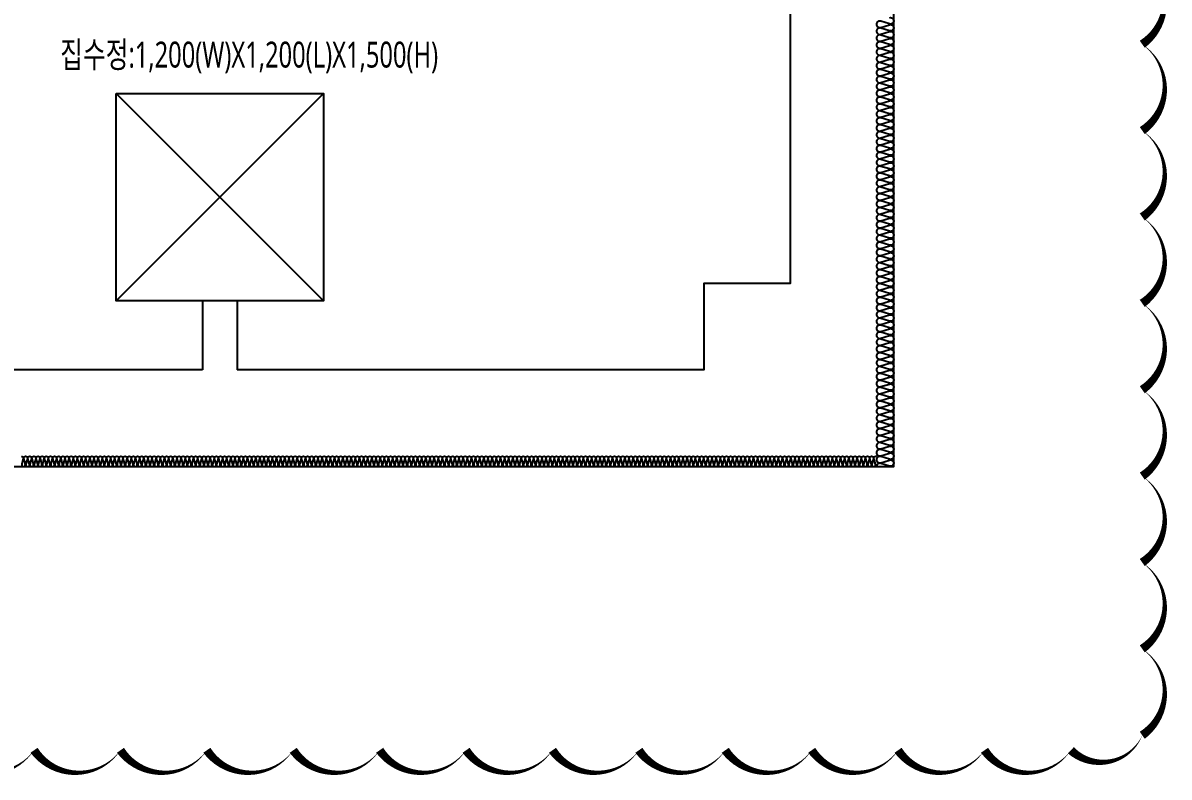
# Model space of a CAD drawing. Header units: millimetres. Extents: x 87841 to 185159, y 39599 to 152003.
# Drawn here: x 172414 to 179047, y 141847 to 146213 of the extents above; entities that cross this region are included whole.
import ezdxf
from ezdxf.enums import TextEntityAlignment as Align

# ---------------------------------------------------------------- set-up
doc = ezdxf.new("R2010")
doc.units = ezdxf.units.MM
doc.header["$LTSCALE"] = 300
for name, color, linetype in [('A-OPEN', 1, 'Continuous'), ('ISL', 251, 'Continuous'), ('슬래브라인', 7, 'Continuous'), ('트랜치', 8, 'Continuous')]:
    doc.layers.add(name, color=color, linetype=linetype)
doc.layers.add('NOPLOT', color=191, linetype='Continuous', plot=False)
doc.layers.add('NOPLOT-TEXT', color=41, linetype='Continuous', plot=False)
doc.styles.add('맑은고딕', font='malgun.ttf')

msp = doc.modelspace()

# ---------------------------------------------------------------- linework, layer by layer
at = {"layer": 'A-OPEN'}
for p, q in [((172953.6, 144605), (174153.6, 145805)), ((174153.6, 144605), (172953.6, 145805))]:
    msp.add_line(p, q, dxfattribs=at)
at = {"layer": 'ISL', "elevation": 0}
msp.add_lwpolyline([(170693.6, 143645), (177453.6, 143645), (177453.6, 149105), (170693.6, 149105)], close=True, dxfattribs=at)
for points in [[(177429.3, 146242.7, -1.372593), (177429.3, 146207.3), (177377.8, 146222.7, 0.509267), (177353.6, 146205, 0.509267), (177377.8, 146187.3), (177429.3, 146202.7, -1.372593), (177429.3, 146167.3), (177377.8, 146182.7, 0.509267), (177353.6, 146165, 0.509267), (177377.8, 146147.3), (177429.3, 146162.7, -1.372593), (177429.3, 146127.3), (177377.8, 146142.7, 0.509267), (177353.6, 146125, 0.509267), (177377.8, 146107.3), (177429.3, 146122.7, -1.372593), (177429.3, 146087.3), (177377.8, 146102.7, 0.509267), (177353.6, 146085, 0.509267), (177377.8, 146067.3), (177429.3, 146082.7, -1.372593), (177429.3, 146047.3), (177377.8, 146062.7, 0.509267), (177353.6, 146045, 0.509267), (177377.8, 146027.3), (177429.3, 146042.7, -1.372593), (177429.3, 146007.3), (177377.8, 146022.7, 0.509267), (177353.6, 146005, 0.509267), (177377.8, 145987.3), (177429.3, 146002.7, -1.372593), (177429.3, 145967.3), (177377.8, 145982.7, 0.509267), (177353.6, 145965, 0.509267), (177377.8, 145947.3), (177429.3, 145962.7, -1.372593), (177429.3, 145927.3), (177377.8, 145942.7, 0.509267), (177353.6, 145925, 0.509267), (177377.8, 145907.3), (177429.3, 145922.7, -1.372593), (177429.3, 145887.3), (177377.8, 145902.7, 0.509267), (177353.6, 145885, 0.509267), (177377.8, 145867.3), (177429.3, 145882.7, -1.372593), (177429.3, 145847.3), (177377.8, 145862.7, 0.509267), (177353.6, 145845, 0.509267), (177377.8, 145827.3), (177429.3, 145842.7, -1.372593), (177429.3, 145807.3), (177377.8, 145822.7, 0.509267), (177353.6, 145805, 0.509267), (177377.8, 145787.3), (177429.3, 145802.7, -1.372593), (177429.3, 145767.3), (177377.8, 145782.7, 0.509267), (177353.6, 145765, 0.509267), (177377.8, 145747.3), (177429.3, 145762.7, -1.372593), (177429.3, 145727.3), (177377.8, 145742.7, 0.509267), (177353.6, 145725, 0.509267), (177377.8, 145707.3), (177429.3, 145722.7, -1.372593), (177429.3, 145687.3), (177377.8, 145702.7, 0.509267), (177353.6, 145685, 0.509267), (177377.8, 145667.3), (177429.3, 145682.7, -1.372593), (177429.3, 145647.3), (177377.8, 145662.7, 0.509267), (177353.6, 145645, 0.509267), (177377.8, 145627.3), (177429.3, 145642.7, -1.372593), (177429.3, 145607.3), (177377.8, 145622.7, 0.509267), (177353.6, 145605, 0.509267), (177377.8, 145587.3), (177429.3, 145602.7, -1.372593), (177429.3, 145567.3), (177377.8, 145582.7, 0.509267), (177353.6, 145565, 0.509267), (177377.8, 145547.3), (177429.3, 145562.7, -1.372593), (177429.3, 145527.3), (177377.8, 145542.7, 0.509267), (177353.6, 145525, 0.509267), (177377.8, 145507.3), (177429.3, 145522.7, -1.372593), (177429.3, 145487.3), (177377.8, 145502.7, 0.509267), (177353.6, 145485, 0.509267), (177377.8, 145467.3), (177429.3, 145482.7, -1.372593), (177429.3, 145447.3), (177377.8, 145462.7, 0.509267), (177353.6, 145445, 0.509267), (177377.8, 145427.3), (177429.3, 145442.7, -1.372593), (177429.3, 145407.3), (177377.8, 145422.7, 0.509267), (177353.6, 145405, 0.509267), (177377.8, 145387.3), (177429.3, 145402.7, -1.372593), (177429.3, 145367.3), (177377.8, 145382.7, 0.509267), (177353.6, 145365, 0.509267), (177377.8, 145347.3), (177429.3, 145362.7, -1.372593), (177429.3, 145327.3), (177377.8, 145342.7, 0.509267), (177353.6, 145325, 0.509267), (177377.8, 145307.3), (177429.3, 145322.7, -1.372593), (177429.3, 145287.3), (177377.8, 145302.7, 0.509267), (177353.6, 145285, 0.509267), (177377.8, 145267.3), (177429.3, 145282.7, -1.372593), (177429.3, 145247.3), (177377.8, 145262.7, 0.509267), (177353.6, 145245, 0.509267), (177377.8, 145227.3), (177429.3, 145242.7, -1.372593), (177429.3, 145207.3), (177377.8, 145222.7, 0.509267), (177353.6, 145205, 0.509267), (177377.8, 145187.3), (177429.3, 145202.7, -1.372593), (177429.3, 145167.3), (177377.8, 145182.7, 0.509267), (177353.6, 145165, 0.509267), (177377.8, 145147.3), (177429.3, 145162.7, -1.372593), (177429.3, 145127.3), (177377.8, 145142.7, 0.509267), (177353.6, 145125, 0.509267), (177377.8, 145107.3), (177429.3, 145122.7, -1.372593), (177429.3, 145087.3), (177377.8, 145102.7, 0.509267), (177353.6, 145085, 0.509267), (177377.8, 145067.3), (177429.3, 145082.7, -1.372593), (177429.3, 145047.3), (177377.8, 145062.7, 0.509267), (177353.6, 145045, 0.509267), (177377.8, 145027.3), (177429.3, 145042.7, -1.372593), (177429.3, 145007.3), (177377.8, 145022.7, 0.509267), (177353.6, 145005, 0.509267), (177377.8, 144987.3), (177429.3, 145002.7, -1.372593), (177429.3, 144967.3), (177377.8, 144982.7, 0.509267), (177353.6, 144965, 0.509267), (177377.8, 144947.3), (177429.3, 144962.7, -1.372593), (177429.3, 144927.3), (177377.8, 144942.7, 0.509267), (177353.6, 144925, 0.509267), (177377.8, 144907.3), (177429.3, 144922.7, -1.372593), (177429.3, 144887.3), (177377.8, 144902.7, 0.509267), (177353.6, 144885, 0.509267), (177377.8, 144867.3), (177429.3, 144882.7, -1.372593), (177429.3, 144847.3), (177377.8, 144862.7, 0.509267), (177353.6, 144845, 0.509267), (177377.8, 144827.3), (177429.3, 144842.7, -1.372593), (177429.3, 144807.3), (177377.8, 144822.7, 0.509267), (177353.6, 144805, 0.509267), (177377.8, 144787.3), (177429.3, 144802.7, -1.372593), (177429.3, 144767.3), (177377.8, 144782.7, 0.509267), (177353.6, 144765, 0.509267), (177377.8, 144747.3), (177429.3, 144762.7, -1.372593), (177429.3, 144727.3), (177377.8, 144742.7, 0.509267), (177353.6, 144725, 0.509267), (177377.8, 144707.3), (177429.3, 144722.7, -1.372593), (177429.3, 144687.3), (177377.8, 144702.7, 0.509267), (177353.6, 144685, 0.509267), (177377.8, 144667.3), (177429.3, 144682.7, -1.372593), (177429.3, 144647.3), (177377.8, 144662.7, 0.509267), (177353.6, 144645, 0.509267), (177377.8, 144627.3), (177429.3, 144642.7, -1.372593), (177429.3, 144607.3), (177377.8, 144622.7, 0.509267), (177353.6, 144605, 0.509267), (177377.8, 144587.3), (177429.3, 144602.7, -1.372593), (177429.3, 144567.3), (177377.8, 144582.7, 0.509267), (177353.6, 144565, 0.509267), (177377.8, 144547.3), (177429.3, 144562.7, -1.372593), (177429.3, 144527.3), (177377.8, 144542.7, 0.509267), (177353.6, 144525, 0.509267), (177377.8, 144507.3), (177429.3, 144522.7, -1.372593), (177429.3, 144487.3), (177377.8, 144502.7, 0.509267), (177353.6, 144485, 0.509267), (177377.8, 144467.3), (177429.3, 144482.7, -1.372593), (177429.3, 144447.3), (177377.8, 144462.7, 0.509267), (177353.6, 144445, 0.509267), (177377.8, 144427.3), (177429.3, 144442.7, -1.372593), (177429.3, 144407.3), (177377.8, 144422.7, 0.509267), (177353.6, 144405, 0.509267), (177377.8, 144387.3), (177429.3, 144402.7, -1.372593), (177429.3, 144367.3), (177377.8, 144382.7, 0.509267), (177353.6, 144365, 0.509267), (177377.8, 144347.3), (177429.3, 144362.7, -1.372593), (177429.3, 144327.3), (177377.8, 144342.7, 0.509267), (177353.6, 144325, 0.509267), (177377.8, 144307.3), (177429.3, 144322.7, -1.372593), (177429.3, 144287.3), (177377.8, 144302.7, 0.509267), (177353.6, 144285, 0.509267), (177377.8, 144267.3), (177429.3, 144282.7, -1.372593), (177429.3, 144247.3), (177377.8, 144262.7, 0.509267), (177353.6, 144245, 0.509267), (177377.8, 144227.3), (177429.3, 144242.7, -1.372593), (177429.3, 144207.3), (177377.8, 144222.7, 0.509267), (177353.6, 144205, 0.509267), (177377.8, 144187.3), (177429.3, 144202.7, -1.372593), (177429.3, 144167.3), (177377.8, 144182.7, 0.509267), (177353.6, 144165, 0.509267), (177377.8, 144147.3), (177429.3, 144162.7, -1.372593), (177429.3, 144127.3), (177377.8, 144142.7, 0.509267), (177353.6, 144125, 0.509267), (177377.8, 144107.3), (177429.3, 144122.7, -1.372593), (177429.3, 144087.3), (177377.8, 144102.7, 0.509267), (177353.6, 144085, 0.509267), (177377.8, 144067.3), (177429.3, 144082.7, -1.372593), (177429.3, 144047.3), (177377.8, 144062.7, 0.509267), (177353.6, 144045, 0.509267), (177377.8, 144027.3), (177429.3, 144042.7, -1.372593), (177429.3, 144007.3), (177377.8, 144022.7, 0.509267), (177353.6, 144005, 0.509267), (177377.8, 143987.3), (177429.3, 144002.7, -1.372593), (177429.3, 143967.3), (177377.8, 143982.7, 0.509267), (177353.6, 143965, 0.509267), (177377.8, 143947.3), (177429.3, 143962.7, -1.372593), (177429.3, 143927.3), (177377.8, 143942.7, 0.509267), (177353.6, 143925, 0.509267), (177377.8, 143907.3), (177429.3, 143922.7, -1.372593), (177429.3, 143887.3), (177377.8, 143902.7, 0.509267), (177353.6, 143885, 0.509267), (177377.8, 143867.3), (177429.3, 143882.7, -1.372593), (177429.3, 143847.3), (177377.8, 143862.7, 0.509267), (177353.6, 143845, 0.509267), (177377.8, 143827.3), (177429.3, 143842.7, -1.372593), (177429.3, 143807.3), (177377.8, 143822.7, 0.509267), (177353.6, 143805, 0.509267), (177377.8, 143787.3), (177429.3, 143802.7, -1.372593), (177429.3, 143767.3), (177377.8, 143782.7, 0.509267), (177353.6, 143765, 0.509267), (177377.8, 143747.3), (177429.3, 143762.7, -1.372593), (177429.3, 143727.3), (177377.8, 143742.7, 0.509267), (177353.6, 143725, 0.509267), (177377.8, 143707.3), (177429.3, 143722.7, -1.372593), (177429.3, 143687.3), (177377.8, 143702.7, 0.509267), (177353.6, 143685, 0.509267), (177377.8, 143667.3), (177429.3, 143682.7, -1.372593), (177429.3, 143647.3), (177377.8, 143662.7, 0.508927), (177353.6, 143645, 0.508927)], [(172405.6, 143705, -0.509267), (172416.2, 143690.5), (172407, 143659.6, 1.372593), (172428.2, 143659.6), (172419, 143690.5, -0.509267), (172429.6, 143705, -0.509267), (172440.2, 143690.5), (172431, 143659.6, 1.372593), (172452.2, 143659.6), (172443, 143690.5, -0.509267), (172453.6, 143705, -0.509267), (172464.2, 143690.5), (172455, 143659.6, 1.372593), (172476.2, 143659.6), (172467, 143690.5, -0.509267), (172477.6, 143705, -0.509267), (172488.2, 143690.5), (172479, 143659.6, 1.372593), (172500.2, 143659.6), (172491, 143690.5, -0.509267), (172501.6, 143705, -0.509267), (172512.2, 143690.5), (172503, 143659.6, 1.372593), (172524.2, 143659.6), (172515, 143690.5, -0.509267), (172525.6, 143705, -0.509267), (172536.2, 143690.5), (172527, 143659.6, 1.372593), (172548.2, 143659.6), (172539, 143690.5, -0.509267), (172549.6, 143705, -0.509267), (172560.2, 143690.5), (172551, 143659.6, 1.372593), (172572.2, 143659.6), (172563, 143690.5, -0.509267), (172573.6, 143705, -0.509267), (172584.2, 143690.5), (172575, 143659.6, 1.372593), (172596.2, 143659.6), (172587, 143690.5, -0.509267), (172597.6, 143705, -0.509267), (172608.2, 143690.5), (172599, 143659.6, 1.372593), (172620.2, 143659.6), (172611, 143690.5, -0.509267), (172621.6, 143705, -0.509267), (172632.2, 143690.5), (172623, 143659.6, 1.372593), (172644.2, 143659.6), (172635, 143690.5, -0.509267), (172645.6, 143705, -0.509267), (172656.2, 143690.5), (172647, 143659.6, 1.372593), (172668.2, 143659.6), (172659, 143690.5, -0.509267), (172669.6, 143705, -0.509267), (172680.2, 143690.5), (172671, 143659.6, 1.372593), (172692.2, 143659.6), (172683, 143690.5, -0.509267), (172693.6, 143705, -0.509267), (172704.2, 143690.5), (172695, 143659.6, 1.372593), (172716.2, 143659.6), (172707, 143690.5, -0.509267), (172717.6, 143705, -0.509267), (172728.2, 143690.5), (172719, 143659.6, 1.372593), (172740.2, 143659.6), (172731, 143690.5, -0.509267), (172741.6, 143705, -0.509267), (172752.2, 143690.5), (172743, 143659.6, 1.372593), (172764.2, 143659.6), (172755, 143690.5, -0.509267), (172765.6, 143705, -0.509267), (172776.2, 143690.5), (172767, 143659.6, 1.372593), (172788.2, 143659.6), (172779, 143690.5, -0.509267), (172789.6, 143705, -0.509267), (172800.2, 143690.5), (172791, 143659.6, 1.372593), (172812.2, 143659.6), (172803, 143690.5, -0.509267), (172813.6, 143705, -0.509267), (172824.2, 143690.5), (172815, 143659.6, 1.372593), (172836.2, 143659.6), (172827, 143690.5, -0.509267), (172837.6, 143705, -0.509267), (172848.2, 143690.5), (172839, 143659.6, 1.372593), (172860.2, 143659.6), (172851, 143690.5, -0.509267), (172861.6, 143705, -0.509267), (172872.2, 143690.5), (172863, 143659.6, 1.372593), (172884.2, 143659.6), (172875, 143690.5, -0.509267), (172885.6, 143705, -0.509267), (172896.2, 143690.5), (172887, 143659.6, 1.372593), (172908.2, 143659.6), (172899, 143690.5, -0.509267), (172909.6, 143705, -0.509267), (172920.2, 143690.5), (172911, 143659.6, 1.372593), (172932.2, 143659.6), (172923, 143690.5, -0.509267), (172933.6, 143705, -0.509267), (172944.2, 143690.5), (172935, 143659.6, 1.372593), (172956.2, 143659.6), (172947, 143690.5, -0.509267), (172957.6, 143705, -0.509267), (172968.2, 143690.5), (172959, 143659.6, 1.372593), (172980.2, 143659.6), (172971, 143690.5, -0.509267), (172981.6, 143705, -0.509267), (172992.2, 143690.5), (172983, 143659.6, 1.372593), (173004.2, 143659.6), (172995, 143690.5, -0.509267), (173005.6, 143705, -0.509267), (173016.2, 143690.5), (173007, 143659.6, 1.372593), (173028.2, 143659.6), (173019, 143690.5, -0.509267), (173029.6, 143705, -0.509267), (173040.2, 143690.5), (173031, 143659.6, 1.372593), (173052.2, 143659.6), (173043, 143690.5, -0.509267), (173053.6, 143705, -0.509267), (173064.2, 143690.5), (173055, 143659.6, 1.372593), (173076.2, 143659.6), (173067, 143690.5, -0.509267), (173077.6, 143705, -0.509267), (173088.2, 143690.5), (173079, 143659.6, 1.372593), (173100.2, 143659.6), (173091, 143690.5, -0.509267), (173101.6, 143705, -0.509267), (173112.2, 143690.5), (173103, 143659.6, 1.372593), (173124.2, 143659.6), (173115, 143690.5, -0.509267), (173125.6, 143705, -0.509267), (173136.2, 143690.5), (173127, 143659.6, 1.372593), (173148.2, 143659.6), (173139, 143690.5, -0.509267), (173149.6, 143705, -0.509267), (173160.2, 143690.5), (173151, 143659.6, 1.372593), (173172.2, 143659.6), (173163, 143690.5, -0.509267), (173173.6, 143705, -0.509267), (173184.2, 143690.5), (173175, 143659.6, 1.372593), (173196.2, 143659.6), (173187, 143690.5, -0.509267), (173197.6, 143705, -0.509267), (173208.2, 143690.5), (173199, 143659.6, 1.372593), (173220.2, 143659.6), (173211, 143690.5, -0.509267), (173221.6, 143705, -0.509267), (173232.2, 143690.5), (173223, 143659.6, 1.372593), (173244.2, 143659.6), (173235, 143690.5, -0.509267), (173245.6, 143705, -0.509267), (173256.2, 143690.5), (173247, 143659.6, 1.372593), (173268.2, 143659.6), (173259, 143690.5, -0.509267), (173269.6, 143705, -0.509267), (173280.2, 143690.5), (173271, 143659.6, 1.372593), (173292.2, 143659.6), (173283, 143690.5, -0.509267), (173293.6, 143705, -0.509267), (173304.2, 143690.5), (173295, 143659.6, 1.372593), (173316.2, 143659.6), (173307, 143690.5, -0.509267), (173317.6, 143705, -0.509267), (173328.2, 143690.5), (173319, 143659.6, 1.372593), (173340.2, 143659.6), (173331, 143690.5, -0.509267), (173341.6, 143705, -0.509267), (173352.2, 143690.5), (173343, 143659.6, 1.372593), (173364.2, 143659.6), (173355, 143690.5, -0.509267), (173365.6, 143705, -0.509267), (173376.2, 143690.5), (173367, 143659.6, 1.372593), (173388.2, 143659.6), (173379, 143690.5, -0.509267), (173389.6, 143705, -0.509267), (173400.2, 143690.5), (173391, 143659.6, 1.372593), (173412.2, 143659.6), (173403, 143690.5, -0.509267), (173413.6, 143705, -0.509267), (173424.2, 143690.5), (173415, 143659.6, 1.372593), (173436.2, 143659.6), (173427, 143690.5, -0.509267), (173437.6, 143705, -0.509267), (173448.2, 143690.5), (173439, 143659.6, 1.372593), (173460.2, 143659.6), (173451, 143690.5, -0.509267), (173461.6, 143705, -0.509267), (173472.2, 143690.5), (173463, 143659.6, 1.372593), (173484.2, 143659.6), (173475, 143690.5, -0.509267), (173485.6, 143705, -0.509267), (173496.2, 143690.5), (173487, 143659.6, 1.372593), (173508.2, 143659.6), (173499, 143690.5, -0.509267), (173509.6, 143705, -0.509267), (173520.2, 143690.5), (173511, 143659.6, 1.372593), (173532.2, 143659.6), (173523, 143690.5, -0.509267), (173533.6, 143705, -0.509267), (173544.2, 143690.5), (173535, 143659.6, 1.372593), (173556.2, 143659.6), (173547, 143690.5, -0.509267), (173557.6, 143705, -0.509267), (173568.2, 143690.5), (173559, 143659.6, 1.372593), (173580.2, 143659.6), (173571, 143690.5, -0.509267), (173581.6, 143705, -0.509267), (173592.2, 143690.5), (173583, 143659.6, 1.372593), (173604.2, 143659.6), (173595, 143690.5, -0.509267), (173605.6, 143705, -0.509267), (173616.2, 143690.5), (173607, 143659.6, 1.372593), (173628.2, 143659.6), (173619, 143690.5, -0.509267), (173629.6, 143705, -0.509267), (173640.2, 143690.5), (173631, 143659.6, 1.372593), (173652.2, 143659.6), (173643, 143690.5, -0.509267), (173653.6, 143705, -0.509267), (173664.2, 143690.5), (173655, 143659.6, 1.372593), (173676.2, 143659.6), (173667, 143690.5, -0.509267), (173677.6, 143705, -0.509267), (173688.2, 143690.5), (173679, 143659.6, 1.372593), (173700.2, 143659.6), (173691, 143690.5, -0.509267), (173701.6, 143705, -0.509267), (173712.2, 143690.5), (173703, 143659.6, 1.372593), (173724.2, 143659.6), (173715, 143690.5, -0.509267), (173725.6, 143705, -0.509267), (173736.2, 143690.5), (173727, 143659.6, 1.372593), (173748.2, 143659.6), (173739, 143690.5, -0.509267), (173749.6, 143705, -0.509267), (173760.2, 143690.5), (173751, 143659.6, 1.372593), (173772.2, 143659.6), (173763, 143690.5, -0.509267), (173773.6, 143705, -0.509267), (173784.2, 143690.5), (173775, 143659.6, 1.372593), (173796.2, 143659.6), (173787, 143690.5, -0.509267), (173797.6, 143705, -0.509267), (173808.2, 143690.5), (173799, 143659.6, 1.372593), (173820.2, 143659.6), (173811, 143690.5, -0.509267), (173821.6, 143705, -0.509267), (173832.2, 143690.5), (173823, 143659.6, 1.372593), (173844.2, 143659.6), (173835, 143690.5, -0.509267), (173845.6, 143705, -0.509267), (173856.2, 143690.5), (173847, 143659.6, 1.372593), (173868.2, 143659.6), (173859, 143690.5, -0.509267), (173869.6, 143705, -0.509267), (173880.2, 143690.5), (173871, 143659.6, 1.372593), (173892.2, 143659.6), (173883, 143690.5, -0.509267), (173893.6, 143705, -0.509267), (173904.2, 143690.5), (173895, 143659.6, 1.372593), (173916.2, 143659.6), (173907, 143690.5, -0.509267), (173917.6, 143705, -0.509267), (173928.2, 143690.5), (173919, 143659.6, 1.372593), (173940.2, 143659.6), (173931, 143690.5, -0.509267), (173941.6, 143705, -0.509267), (173952.2, 143690.5), (173943, 143659.6, 1.372593), (173964.2, 143659.6), (173955, 143690.5, -0.509267), (173965.6, 143705, -0.509267), (173976.2, 143690.5), (173967, 143659.6, 1.372593), (173988.2, 143659.6), (173979, 143690.5, -0.509267), (173989.6, 143705, -0.509267), (174000.2, 143690.5), (173991, 143659.6, 1.372593), (174012.2, 143659.6), (174003, 143690.5, -0.509267), (174013.6, 143705, -0.509267), (174024.2, 143690.5), (174015, 143659.6, 1.372593), (174036.2, 143659.6), (174027, 143690.5, -0.509267), (174037.6, 143705, -0.509267), (174048.2, 143690.5), (174039, 143659.6, 1.372593), (174060.2, 143659.6), (174051, 143690.5, -0.509267), (174061.6, 143705, -0.509267), (174072.2, 143690.5), (174063, 143659.6, 1.372593), (174084.2, 143659.6), (174075, 143690.5, -0.509267), (174085.6, 143705, -0.509267), (174096.2, 143690.5), (174087, 143659.6, 1.372593), (174108.2, 143659.6), (174099, 143690.5, -0.509267), (174109.6, 143705, -0.509267), (174120.2, 143690.5), (174111, 143659.6, 1.372593), (174132.2, 143659.6), (174123, 143690.5, -0.509267), (174133.6, 143705, -0.509267), (174144.2, 143690.5), (174135, 143659.6, 1.372593), (174156.2, 143659.6), (174147, 143690.5, -0.509267), (174157.6, 143705, -0.509267), (174168.2, 143690.5), (174159, 143659.6, 1.372593), (174180.2, 143659.6), (174171, 143690.5, -0.509267), (174181.6, 143705, -0.509267), (174192.2, 143690.5), (174183, 143659.6, 1.372593), (174204.2, 143659.6), (174195, 143690.5, -0.509267), (174205.6, 143705, -0.509267), (174216.2, 143690.5), (174207, 143659.6, 1.372593), (174228.2, 143659.6), (174219, 143690.5, -0.509267), (174229.6, 143705, -0.509267), (174240.2, 143690.5), (174231, 143659.6, 1.372593), (174252.2, 143659.6), (174243, 143690.5, -0.509267), (174253.6, 143705, -0.509267), (174264.2, 143690.5), (174255, 143659.6, 1.372593), (174276.2, 143659.6), (174267, 143690.5, -0.509267), (174277.6, 143705, -0.509267), (174288.2, 143690.5), (174279, 143659.6, 1.372593), (174300.2, 143659.6), (174291, 143690.5, -0.509267), (174301.6, 143705, -0.509267), (174312.2, 143690.5), (174303, 143659.6, 1.372593), (174324.2, 143659.6), (174315, 143690.5, -0.509267), (174325.6, 143705, -0.509267), (174336.2, 143690.5), (174327, 143659.6, 1.372593), (174348.2, 143659.6), (174339, 143690.5, -0.509267), (174349.6, 143705, -0.509267), (174360.2, 143690.5), (174351, 143659.6, 1.372593), (174372.2, 143659.6), (174363, 143690.5, -0.509267), (174373.6, 143705, -0.509267), (174384.2, 143690.5), (174375, 143659.6, 1.372593), (174396.2, 143659.6), (174387, 143690.5, -0.509267), (174397.6, 143705, -0.509267), (174408.2, 143690.5), (174399, 143659.6, 1.372593), (174420.2, 143659.6), (174411, 143690.5, -0.509267), (174421.6, 143705, -0.509267), (174432.2, 143690.5), (174423, 143659.6, 1.372593), (174444.2, 143659.6), (174435, 143690.5, -0.509267), (174445.6, 143705, -0.509267), (174456.2, 143690.5), (174447, 143659.6, 1.372593), (174468.2, 143659.6), (174459, 143690.5, -0.509267), (174469.6, 143705, -0.509267), (174480.2, 143690.5), (174471, 143659.6, 1.372593), (174492.2, 143659.6), (174483, 143690.5, -0.509267), (174493.6, 143705, -0.509267), (174504.2, 143690.5), (174495, 143659.6, 1.372593), (174516.2, 143659.6), (174507, 143690.5, -0.509267), (174517.6, 143705, -0.509267), (174528.2, 143690.5), (174519, 143659.6, 1.372593), (174540.2, 143659.6), (174531, 143690.5, -0.509267), (174541.6, 143705, -0.509267), (174552.2, 143690.5), (174543, 143659.6, 1.372593), (174564.2, 143659.6), (174555, 143690.5, -0.509267), (174565.6, 143705, -0.509267), (174576.2, 143690.5), (174567, 143659.6, 1.372593), (174588.2, 143659.6), (174579, 143690.5, -0.509267), (174589.6, 143705, -0.509267), (174600.2, 143690.5), (174591, 143659.6, 1.372593), (174612.2, 143659.6), (174603, 143690.5, -0.509267), (174613.6, 143705, -0.509267), (174624.2, 143690.5), (174615, 143659.6, 1.372593), (174636.2, 143659.6), (174627, 143690.5, -0.509267), (174637.6, 143705, -0.509267), (174648.2, 143690.5), (174639, 143659.6, 1.372593), (174660.2, 143659.6), (174651, 143690.5, -0.509267), (174661.6, 143705, -0.509267), (174672.2, 143690.5), (174663, 143659.6, 1.372593), (174684.2, 143659.6), (174675, 143690.5, -0.509267), (174685.6, 143705, -0.509267), (174696.2, 143690.5), (174687, 143659.6, 1.372593), (174708.2, 143659.6), (174699, 143690.5, -0.509267), (174709.6, 143705, -0.509267), (174720.2, 143690.5), (174711, 143659.6, 1.372593), (174732.2, 143659.6), (174723, 143690.5, -0.509267), (174733.6, 143705, -0.509267), (174744.2, 143690.5), (174735, 143659.6, 1.372593), (174756.2, 143659.6), (174747, 143690.5, -0.509267), (174757.6, 143705, -0.509267), (174768.2, 143690.5), (174759, 143659.6, 1.372593), (174780.2, 143659.6), (174771, 143690.5, -0.509267), (174781.6, 143705, -0.509267), (174792.2, 143690.5), (174783, 143659.6, 1.372593), (174804.2, 143659.6), (174795, 143690.5, -0.509267), (174805.6, 143705, -0.509267), (174816.2, 143690.5), (174807, 143659.6, 1.372593), (174828.2, 143659.6), (174819, 143690.5, -0.509267), (174829.6, 143705, -0.509267), (174840.2, 143690.5), (174831, 143659.6, 1.372593), (174852.2, 143659.6), (174843, 143690.5, -0.509267), (174853.6, 143705, -0.509267), (174864.2, 143690.5), (174855, 143659.6, 1.372593), (174876.2, 143659.6), (174867, 143690.5, -0.509267), (174877.6, 143705, -0.509267), (174888.2, 143690.5), (174879, 143659.6, 1.372593), (174900.2, 143659.6), (174891, 143690.5, -0.509267), (174901.6, 143705, -0.509267), (174912.2, 143690.5), (174903, 143659.6, 1.372593), (174924.2, 143659.6), (174915, 143690.5, -0.509267), (174925.6, 143705, -0.509267), (174936.2, 143690.5), (174927, 143659.6, 1.372593), (174948.2, 143659.6), (174939, 143690.5, -0.509267), (174949.6, 143705, -0.509267), (174960.2, 143690.5), (174951, 143659.6, 1.372593), (174972.2, 143659.6), (174963, 143690.5, -0.509267), (174973.6, 143705, -0.509267), (174984.2, 143690.5), (174975, 143659.6, 1.372593), (174996.2, 143659.6), (174987, 143690.5, -0.509267), (174997.6, 143705, -0.509267), (175008.2, 143690.5), (174999, 143659.6, 1.372593), (175020.2, 143659.6), (175011, 143690.5, -0.509267), (175021.6, 143705, -0.509267), (175032.2, 143690.5), (175023, 143659.6, 1.372593), (175044.2, 143659.6), (175035, 143690.5, -0.509267), (175045.6, 143705, -0.509267), (175056.2, 143690.5), (175047, 143659.6, 1.372593), (175068.2, 143659.6), (175059, 143690.5, -0.509267), (175069.6, 143705, -0.509267), (175080.2, 143690.5), (175071, 143659.6, 1.372593), (175092.2, 143659.6), (175083, 143690.5, -0.509267), (175093.6, 143705, -0.509267), (175104.2, 143690.5), (175095, 143659.6, 1.372593), (175116.2, 143659.6), (175107, 143690.5, -0.509267), (175117.6, 143705, -0.509267), (175128.2, 143690.5), (175119, 143659.6, 1.372593), (175140.2, 143659.6), (175131, 143690.5, -0.509267), (175141.6, 143705, -0.509267), (175152.2, 143690.5), (175143, 143659.6, 1.372593), (175164.2, 143659.6), (175155, 143690.5, -0.509267), (175165.6, 143705, -0.509267), (175176.2, 143690.5), (175167, 143659.6, 1.372593), (175188.2, 143659.6), (175179, 143690.5, -0.509267), (175189.6, 143705, -0.509267), (175200.2, 143690.5), (175191, 143659.6, 1.372593), (175212.2, 143659.6), (175203, 143690.5, -0.509267), (175213.6, 143705, -0.509267), (175224.2, 143690.5), (175215, 143659.6, 1.372593), (175236.2, 143659.6), (175227, 143690.5, -0.509267), (175237.6, 143705, -0.509267), (175248.2, 143690.5), (175239, 143659.6, 1.372593), (175260.2, 143659.6), (175251, 143690.5, -0.509267), (175261.6, 143705, -0.509267), (175272.2, 143690.5), (175263, 143659.6, 1.372593), (175284.2, 143659.6), (175275, 143690.5, -0.509267), (175285.6, 143705, -0.509267), (175296.2, 143690.5), (175287, 143659.6, 1.372593), (175308.2, 143659.6), (175299, 143690.5, -0.509267), (175309.6, 143705, -0.509267), (175320.2, 143690.5), (175311, 143659.6, 1.372593), (175332.2, 143659.6), (175323, 143690.5, -0.509267), (175333.6, 143705, -0.509267), (175344.2, 143690.5), (175335, 143659.6, 1.372593), (175356.2, 143659.6), (175347, 143690.5, -0.509267), (175357.6, 143705, -0.509267), (175368.2, 143690.5), (175359, 143659.6, 1.372593), (175380.2, 143659.6), (175371, 143690.5, -0.509267), (175381.6, 143705, -0.509267), (175392.2, 143690.5), (175383, 143659.6, 1.372593), (175404.2, 143659.6), (175395, 143690.5, -0.509267), (175405.6, 143705, -0.509267), (175416.2, 143690.5), (175407, 143659.6, 1.372593), (175428.2, 143659.6), (175419, 143690.5, -0.509267), (175429.6, 143705, -0.509267), (175440.2, 143690.5), (175431, 143659.6, 1.372593), (175452.2, 143659.6), (175443, 143690.5, -0.509267), (175453.6, 143705, -0.509267), (175464.2, 143690.5), (175455, 143659.6, 1.372593), (175476.2, 143659.6), (175467, 143690.5, -0.509267), (175477.6, 143705, -0.509267), (175488.2, 143690.5), (175479, 143659.6, 1.372593), (175500.2, 143659.6), (175491, 143690.5, -0.509267), (175501.6, 143705, -0.509267), (175512.2, 143690.5), (175503, 143659.6, 1.372593), (175524.2, 143659.6), (175515, 143690.5, -0.509267), (175525.6, 143705, -0.509267), (175536.2, 143690.5), (175527, 143659.6, 1.372593), (175548.2, 143659.6), (175539, 143690.5, -0.509267), (175549.6, 143705, -0.509267), (175560.2, 143690.5), (175551, 143659.6, 1.372593), (175572.2, 143659.6), (175563, 143690.5, -0.509267), (175573.6, 143705, -0.509267), (175584.2, 143690.5), (175575, 143659.6, 1.372593), (175596.2, 143659.6), (175587, 143690.5, -0.509267), (175597.6, 143705, -0.509267), (175608.2, 143690.5), (175599, 143659.6, 1.372593), (175620.2, 143659.6), (175611, 143690.5, -0.509267), (175621.6, 143705, -0.509267), (175632.2, 143690.5), (175623, 143659.6, 1.372593), (175644.2, 143659.6), (175635, 143690.5, -0.509267), (175645.6, 143705, -0.509267), (175656.2, 143690.5), (175647, 143659.6, 1.372593), (175668.2, 143659.6), (175659, 143690.5, -0.509267), (175669.6, 143705, -0.509267), (175680.2, 143690.5), (175671, 143659.6, 1.372593), (175692.2, 143659.6), (175683, 143690.5, -0.509267), (175693.6, 143705, -0.509267), (175704.2, 143690.5), (175695, 143659.6, 1.372593), (175716.2, 143659.6), (175707, 143690.5, -0.509267), (175717.6, 143705, -0.509267), (175728.2, 143690.5), (175719, 143659.6, 1.372593), (175740.2, 143659.6), (175731, 143690.5, -0.509267), (175741.6, 143705, -0.509267), (175752.2, 143690.5), (175743, 143659.6, 1.372593), (175764.2, 143659.6), (175755, 143690.5, -0.509267), (175765.6, 143705, -0.509267), (175776.2, 143690.5), (175767, 143659.6, 1.372593), (175788.2, 143659.6), (175779, 143690.5, -0.509267), (175789.6, 143705, -0.509267), (175800.2, 143690.5), (175791, 143659.6, 1.372593), (175812.2, 143659.6), (175803, 143690.5, -0.509267), (175813.6, 143705, -0.509267), (175824.2, 143690.5), (175815, 143659.6, 1.372593), (175836.2, 143659.6), (175827, 143690.5, -0.509267), (175837.6, 143705, -0.509267), (175848.2, 143690.5), (175839, 143659.6, 1.372593), (175860.2, 143659.6), (175851, 143690.5, -0.509267), (175861.6, 143705, -0.509267), (175872.2, 143690.5), (175863, 143659.6, 1.372593), (175884.2, 143659.6), (175875, 143690.5, -0.509267), (175885.6, 143705, -0.509267), (175896.2, 143690.5), (175887, 143659.6, 1.372593), (175908.2, 143659.6), (175899, 143690.5, -0.509267), (175909.6, 143705, -0.509267), (175920.2, 143690.5), (175911, 143659.6, 1.372593), (175932.2, 143659.6), (175923, 143690.5, -0.509267), (175933.6, 143705, -0.509267), (175944.2, 143690.5), (175935, 143659.6, 1.372593), (175956.2, 143659.6), (175947, 143690.5, -0.509267), (175957.6, 143705, -0.509267), (175968.2, 143690.5), (175959, 143659.6, 1.372593), (175980.2, 143659.6), (175971, 143690.5, -0.509267), (175981.6, 143705, -0.509267), (175992.2, 143690.5), (175983, 143659.6, 1.372593), (176004.2, 143659.6), (175995, 143690.5, -0.509267), (176005.6, 143705, -0.509267), (176016.2, 143690.5), (176007, 143659.6, 1.372593), (176028.2, 143659.6), (176019, 143690.5, -0.509267), (176029.6, 143705, -0.509267), (176040.2, 143690.5), (176031, 143659.6, 1.372593), (176052.2, 143659.6), (176043, 143690.5, -0.509267), (176053.6, 143705, -0.509267), (176064.2, 143690.5), (176055, 143659.6, 1.372593), (176076.2, 143659.6), (176067, 143690.5, -0.509267), (176077.6, 143705, -0.509267), (176088.2, 143690.5), (176079, 143659.6, 1.372593), (176100.2, 143659.6), (176091, 143690.5, -0.509267), (176101.6, 143705, -0.509267), (176112.2, 143690.5), (176103, 143659.6, 1.372593), (176124.2, 143659.6), (176115, 143690.5, -0.509267), (176125.6, 143705, -0.509267), (176136.2, 143690.5), (176127, 143659.6, 1.372593), (176148.2, 143659.6), (176139, 143690.5, -0.509267), (176149.6, 143705, -0.509267), (176160.2, 143690.5), (176151, 143659.6, 1.372593), (176172.2, 143659.6), (176163, 143690.5, -0.509267), (176173.6, 143705, -0.509267), (176184.2, 143690.5), (176175, 143659.6, 1.372593), (176196.2, 143659.6), (176187, 143690.5, -0.509267), (176197.6, 143705, -0.509267), (176208.2, 143690.5), (176199, 143659.6, 1.372593), (176220.2, 143659.6), (176211, 143690.5, -0.509267), (176221.6, 143705, -0.509267), (176232.2, 143690.5), (176223, 143659.6, 1.372593), (176244.2, 143659.6), (176235, 143690.5, -0.509267), (176245.6, 143705, -0.509267), (176256.2, 143690.5), (176247, 143659.6, 1.372593), (176268.2, 143659.6), (176259, 143690.5, -0.509267), (176269.6, 143705, -0.509267), (176280.2, 143690.5), (176271, 143659.6, 1.372593), (176292.2, 143659.6), (176283, 143690.5, -0.509267), (176293.6, 143705, -0.509267), (176304.2, 143690.5), (176295, 143659.6, 1.372593), (176316.2, 143659.6), (176307, 143690.5, -0.509267), (176317.6, 143705, -0.509267), (176328.2, 143690.5), (176319, 143659.6, 1.372593), (176340.2, 143659.6), (176331, 143690.5, -0.509267), (176341.6, 143705, -0.509267), (176352.2, 143690.5), (176343, 143659.6, 1.372593), (176364.2, 143659.6), (176355, 143690.5, -0.509267), (176365.6, 143705, -0.509267), (176376.2, 143690.5), (176367, 143659.6, 1.372593), (176388.2, 143659.6), (176379, 143690.5, -0.509267), (176389.6, 143705, -0.509267), (176400.2, 143690.5), (176391, 143659.6, 1.372593), (176412.2, 143659.6), (176403, 143690.5, -0.509267), (176413.6, 143705, -0.509267), (176424.2, 143690.5), (176415, 143659.6, 1.372593), (176436.2, 143659.6), (176427, 143690.5, -0.509267), (176437.6, 143705, -0.509267), (176448.2, 143690.5), (176439, 143659.6, 1.372593), (176460.2, 143659.6), (176451, 143690.5, -0.509267), (176461.6, 143705, -0.509267), (176472.2, 143690.5), (176463, 143659.6, 1.372593), (176484.2, 143659.6), (176475, 143690.5, -0.509267), (176485.6, 143705, -0.509267), (176496.2, 143690.5), (176487, 143659.6, 1.372593), (176508.2, 143659.6), (176499, 143690.5, -0.509267), (176509.6, 143705, -0.509267), (176520.2, 143690.5), (176511, 143659.6, 1.372593), (176532.2, 143659.6), (176523, 143690.5, -0.509267), (176533.6, 143705, -0.509267), (176544.2, 143690.5), (176535, 143659.6, 1.372593), (176556.2, 143659.6), (176547, 143690.5, -0.509267), (176557.6, 143705, -0.509267), (176568.2, 143690.5), (176559, 143659.6, 1.372593), (176580.2, 143659.6), (176571, 143690.5, -0.509267), (176581.6, 143705, -0.509267), (176592.2, 143690.5), (176583, 143659.6, 1.372593), (176604.2, 143659.6), (176595, 143690.5, -0.509267), (176605.6, 143705, -0.509267), (176616.2, 143690.5), (176607, 143659.6, 1.372593), (176628.2, 143659.6), (176619, 143690.5, -0.509267), (176629.6, 143705, -0.509267), (176640.2, 143690.5), (176631, 143659.6, 1.372593), (176652.2, 143659.6), (176643, 143690.5, -0.509267), (176653.6, 143705, -0.509267), (176664.2, 143690.5), (176655, 143659.6, 1.372593), (176676.2, 143659.6), (176667, 143690.5, -0.509267), (176677.6, 143705, -0.509267), (176688.2, 143690.5), (176679, 143659.6, 1.372593), (176700.2, 143659.6), (176691, 143690.5, -0.509267), (176701.6, 143705, -0.509267), (176712.2, 143690.5), (176703, 143659.6, 1.372593), (176724.2, 143659.6), (176715, 143690.5, -0.509267), (176725.6, 143705, -0.509267), (176736.2, 143690.5), (176727, 143659.6, 1.372593), (176748.2, 143659.6), (176739, 143690.5, -0.509267), (176749.6, 143705, -0.509267), (176760.2, 143690.5), (176751, 143659.6, 1.372593), (176772.2, 143659.6), (176763, 143690.5, -0.509267), (176773.6, 143705, -0.509267), (176784.2, 143690.5), (176775, 143659.6, 1.372593), (176796.2, 143659.6), (176787, 143690.5, -0.509267), (176797.6, 143705, -0.509267), (176808.2, 143690.5), (176799, 143659.6, 1.372593), (176820.2, 143659.6), (176811, 143690.5, -0.509267), (176821.6, 143705, -0.509267), (176832.2, 143690.5), (176823, 143659.6, 1.372593), (176844.2, 143659.6), (176835, 143690.5, -0.509267), (176845.6, 143705, -0.509267), (176856.2, 143690.5), (176847, 143659.6, 1.372593), (176868.2, 143659.6), (176859, 143690.5, -0.509267), (176869.6, 143705, -0.509267), (176880.2, 143690.5), (176871, 143659.6, 1.372593), (176892.2, 143659.6), (176883, 143690.5, -0.509267), (176893.6, 143705, -0.509267), (176904.2, 143690.5), (176895, 143659.6, 1.372593), (176916.2, 143659.6), (176907, 143690.5, -0.509267), (176917.6, 143705, -0.509267), (176928.2, 143690.5), (176919, 143659.6, 1.372593), (176940.2, 143659.6), (176931, 143690.5, -0.509267), (176941.6, 143705, -0.509267), (176952.2, 143690.5), (176943, 143659.6, 1.372593), (176964.2, 143659.6), (176955, 143690.5, -0.509267), (176965.6, 143705, -0.509267), (176976.2, 143690.5), (176967, 143659.6, 1.372593), (176988.2, 143659.6), (176979, 143690.5, -0.509267), (176989.6, 143705, -0.509267), (177000.2, 143690.5), (176991, 143659.6, 1.372593), (177012.2, 143659.6), (177003, 143690.5, -0.509267), (177013.6, 143705, -0.509267), (177024.2, 143690.5), (177015, 143659.6, 1.372593), (177036.2, 143659.6), (177027, 143690.5, -0.509267), (177037.6, 143705, -0.509267), (177048.2, 143690.5), (177039, 143659.6, 1.372593), (177060.2, 143659.6), (177051, 143690.5, -0.509267), (177061.6, 143705, -0.509267), (177072.2, 143690.5), (177063, 143659.6, 1.372593), (177084.2, 143659.6), (177075, 143690.5, -0.509267), (177085.6, 143705, -0.509267), (177096.2, 143690.5), (177087, 143659.6, 1.372593), (177108.2, 143659.6), (177099, 143690.5, -0.509267), (177109.6, 143705, -0.509267), (177120.2, 143690.5), (177111, 143659.6, 1.372593), (177132.2, 143659.6), (177123, 143690.5, -0.509267), (177133.6, 143705, -0.509267), (177144.2, 143690.5), (177135, 143659.6, 1.372593), (177156.2, 143659.6), (177147, 143690.5, -0.509267), (177157.6, 143705, -0.509267), (177168.2, 143690.5), (177159, 143659.6, 1.372593), (177180.2, 143659.6), (177171, 143690.5, -0.509267), (177181.6, 143705, -0.509267), (177192.2, 143690.5), (177183, 143659.6, 1.372593), (177204.2, 143659.6), (177195, 143690.5, -0.509267), (177205.6, 143705, -0.509267), (177216.2, 143690.5), (177207, 143659.6, 1.372593), (177228.2, 143659.6), (177219, 143690.5, -0.509267), (177229.6, 143705, -0.509267), (177240.2, 143690.5), (177231, 143659.6, 1.372593), (177252.2, 143659.6), (177243, 143690.5, -0.509267), (177253.6, 143705, -0.509267), (177264.2, 143690.5), (177255, 143659.6, 1.372593), (177276.2, 143659.6), (177267, 143690.5, -0.509267), (177277.6, 143705, -0.509267), (177288.2, 143690.5), (177279, 143659.6, 1.372593), (177300.2, 143659.6), (177291, 143690.5, -0.509267), (177301.6, 143705, -0.509267), (177312.2, 143690.5), (177303, 143659.6, 1.372593), (177324.2, 143659.6), (177315, 143690.5, -0.509267), (177325.6, 143705, -0.509267), (177336.2, 143690.5), (177327, 143659.6, 1.372593), (177348.2, 143659.6), (177339, 143690.5, -0.509267), (177349.6, 143705, -0.091903), (177353.6, 143704.3, -0.091903)]]:
    msp.add_lwpolyline(points, format="xyb", dxfattribs=at)
at = {"layer": 'NOPLOT'}
msp.add_lwpolyline([(178891.6, 146589.3, 0, 50, -0.520567), (178891.6, 146089.3, 0, 50, -0.520567), (178891.6, 145589.3, 0, 50, -0.520567), (178891.6, 145089.3, 0, 50, -0.520567), (178891.6, 144589.3, 0, 50, -0.520567), (178891.6, 144089.3, 0, 50, -0.520567), (178891.6, 143589.3, 0, 50, -0.520567), (178891.6, 143089.3, 0, 50, -0.520567), (178891.6, 142589.3, 0, 50, -0.520567), (178891.6, 142089.3, 0, 50, -0.520567), (178478.5, 142002.4, 0, 50, -0.520567), (177978.5, 142002.4, 0, 50, -0.520567), (177478.5, 142002.4, 0, 50, -0.520567), (176978.5, 142002.4, 0, 50, -0.520567), (176478.5, 142002.4, 0, 50, -0.520567), (175978.5, 142002.4, 0, 50, -0.520567), (175478.5, 142002.4, 0, 50, -0.520567), (174978.5, 142002.4, 0, 50, -0.520567), (174478.5, 142002.4, 0, 50, -0.520567), (173978.5, 142002.4, 0, 50, -0.520567), (173478.5, 142002.4, 0, 50, -0.520567), (172978.5, 142002.4, 0, 50, -0.520567), (172478.5, 142002.4, 0, 50, -0.520567), (171978.5, 142002.4, 0, 50, -0.520567)], format="xyseb", dxfattribs=at)
at = {"layer": '슬래브라인', "elevation": 0}
msp.add_lwpolyline([(172953.6, 145805), (174153.6, 145805), (174153.6, 144605), (172953.6, 144605)], close=True, dxfattribs=at)
at = {"layer": '트랜치'}
for p, q in [((173453.6, 144605), (173453.6, 144205)), ((173653.6, 144605), (173653.6, 144205))]:
    msp.add_line(p, q, dxfattribs=at)
at = {"layer": '트랜치', "elevation": 0}
msp.add_lwpolyline([(173453.6, 144205), (171253.6, 144205), (171253.6, 148505), (176353.6, 148505), (176353.6, 148005), (176853.6, 148005), (176853.6, 144705), (176353.6, 144705), (176353.6, 144205), (173653.6, 144205)], dxfattribs=at)

# ---------------------------------------------------------------- texts
at = {"layer": 'NOPLOT-TEXT', "style": '맑은고딕', "width": 0.7}
msp.add_text('집수정:1,200(W)X1,200(L)X1,500(H)', height=150, dxfattribs=at).set_placement((173723.4, 146029.4), align=Align.MIDDLE_CENTER)

doc.saveas('drawing.dxf')
